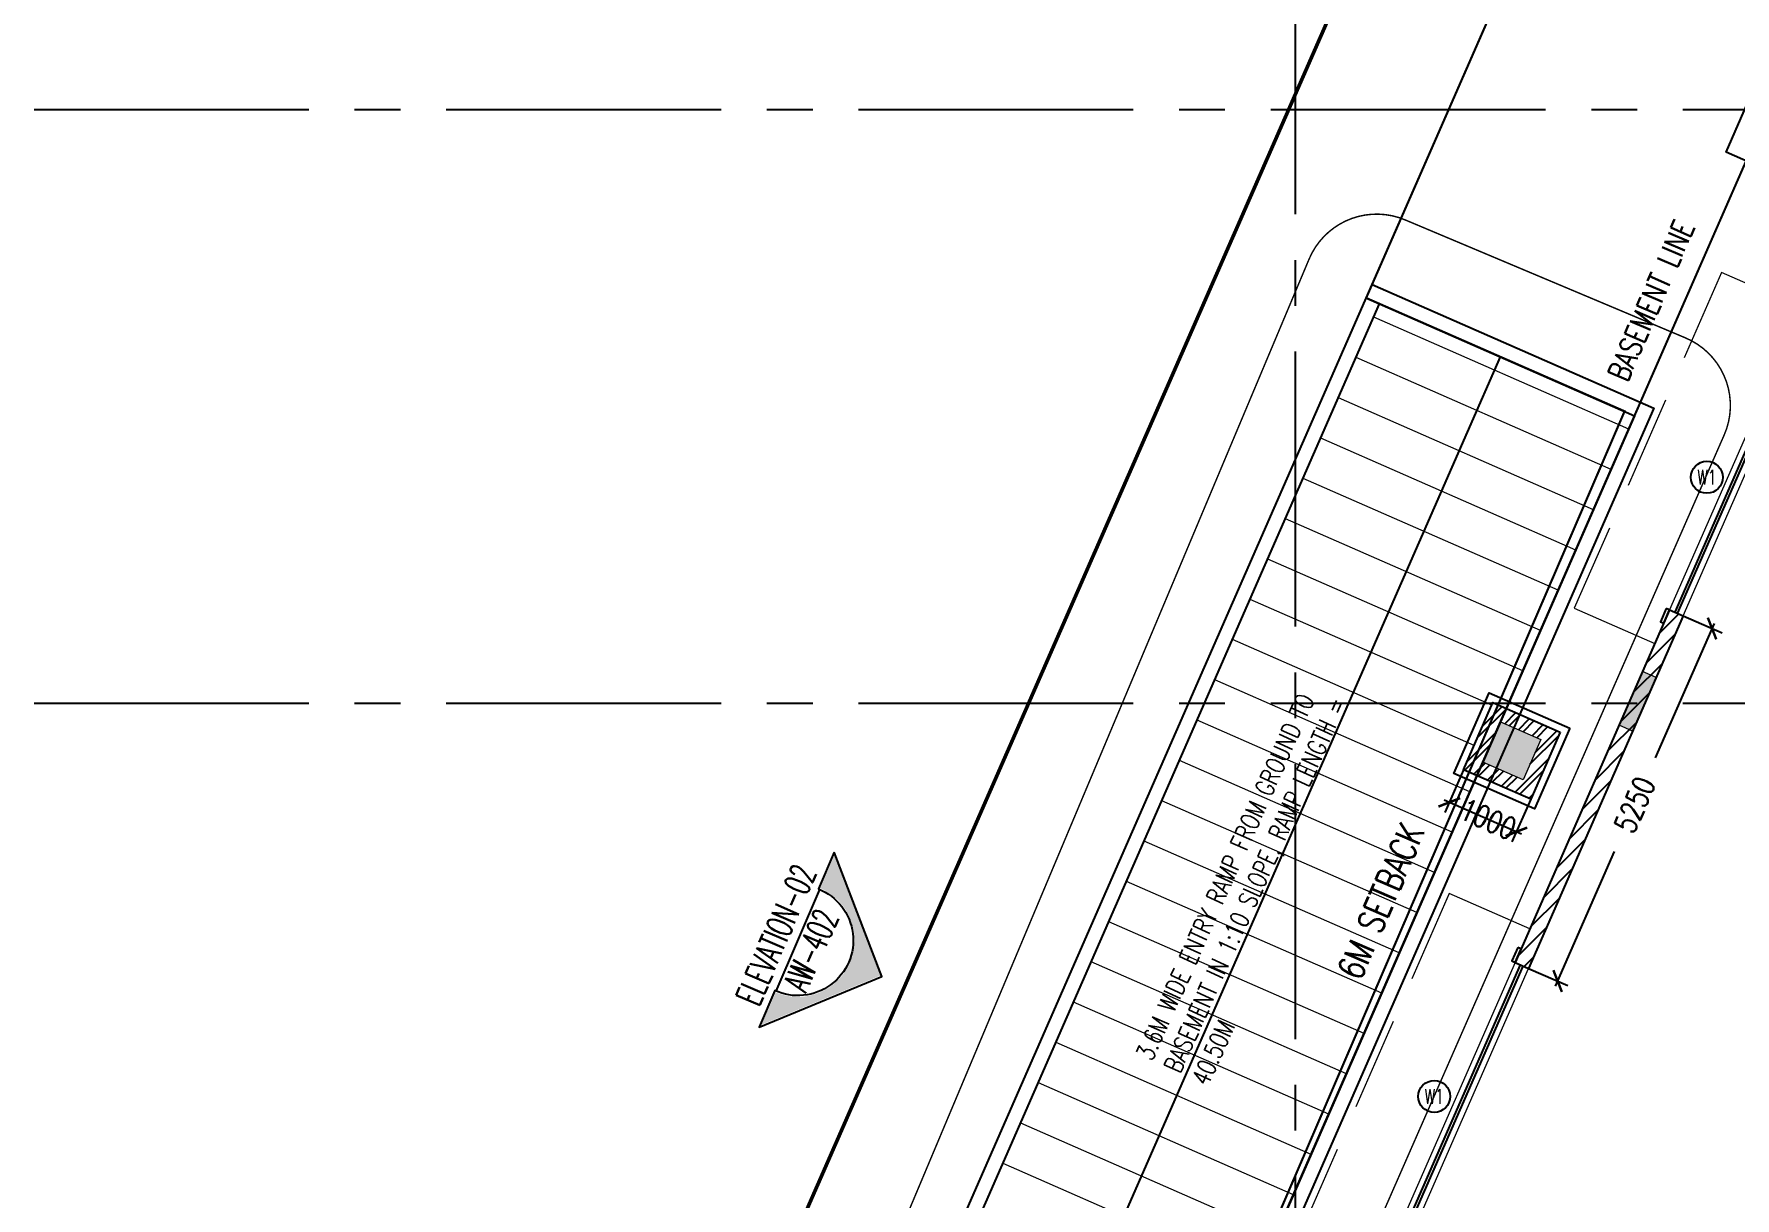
# Model space of a CAD drawing. Header units: millimetres. Extents: x -2076597 to 16308595, y -4402071 to 17875273.
# Drawn here: x -2075263 to -2052053, y -4105379 to -4089504 of the extents above; entities that cross this region are included whole.
import ezdxf
from ezdxf.enums import TextEntityAlignment as Align
from ezdxf.lldxf.tags import DXFTag

# ---------------------------------------------------------------- set-up
doc = ezdxf.new("R2010")
doc.units = ezdxf.units.MM
for name, pattern in [('CENTER', [50.8, 31.75, -6.35, 6.35, -6.35]), ('CENTER2', [1.125, 0.75, -0.125, 0.125, -0.125]), ('DASHDOT', [1, 0.5, -0.25, 0, -0.25]), ('DASHED', [19.05, 12.7, -6.35]), ('DASHED2', [0.375, 0.25, -0.125]), ('Overhead', [3.96875, 2.38125, -1.5875])]:
    doc.linetypes.add(name, pattern=pattern)
for name, color, linetype, lineweight in [('A- GLAZING', 5, 'Continuous', 9), ('A- LIGHT LINE', 8, 'Continuous', 9), ('A-COL HATCH', 252, 'Continuous', 9), ('A-DETL-GENF', 92, 'Continuous', 9), ('S-COLS', 7, 'Continuous', 9), ('S-STRS-MBND', 31, 'Overhead', 9)]:
    doc.layers.add(name, color=color, linetype=linetype, lineweight=lineweight)
for name, color, linetype in [('A- STAIRSCASE', 1, 'Continuous'), ('A-DIMS', 4, 'Continuous'), ('A-HIDDEN', 8, 'DASHED2'), ('A-PARAPET WALL', 4, 'Continuous'), ('a-ref', 5, 'Continuous'), ('A-SCHED', 1, 'Continuous'), ('A-SETBACK', 3, 'Continuous'), ('A-SITE BOUNDARY', 7, 'CENTER'), ('A-SLAB SINING', 252, 'Continuous'), ('A-TXTROOM', 3, 'Continuous'), ('A-WALL', 2, 'Continuous'), ('A-WALL HATCH', 8, 'Continuous'), ('C-ROAD CL', 31, 'Continuous'), ('La-hatch', 8, 'Continuous'), ('S-GRID', 252, 'CENTER2'), ('TABULAR', 7, 'Continuous')]:
    doc.layers.add(name, color=color, linetype=linetype)
doc.styles.add('ROMANS', font='romans.shx', dxfattribs={"width": 0.75})
tags = doc.linetypes.add('DASHEDX2', pattern=[1.5, 1, -0.5]).pattern_tags.tags
tags[6:7] = [DXFTag(74, 4), DXFTag(75, 0), DXFTag(340, '0'), DXFTag(46, 1.0), DXFTag(50, 0.0), DXFTag(44, 0.0), DXFTag(45, 0.0)]
tags[4:5] = [DXFTag(74, 4), DXFTag(75, 0), DXFTag(340, '0'), DXFTag(46, 1.0), DXFTag(50, 0.0), DXFTag(44, 0.0), DXFTag(45, 0.0)]
doc.dimstyles.new('DIMM-100', dxfattribs={"dimscale": 150, "dimtxt": 2, "dimasz": 1.5, "dimexe": 1, "dimexo": 0, "dimgap": 2, "dimtad": 0, "dimtoh": 1, "dimdec": 0, "dimzin": 0, "dimdsep": 46, "dimtxsty": 'ROMANS', "dimblk": 'ARCHTICK', "dimcen": 1.5, "dimdle": 0.5, "dimclrd": 8, "dimclre": 8, "dimclrt": 256, "dimazin": 0, "dimtfac": 1, "dimtdec": 0, "dimtix": 1, "dimtofl": 0, "dimtmove": 2, "dimatfit": 3, "dimldrblk": 'DOT', "dimfxl": 0, "dimtolj": 1, "dimtzin": 0, "dimarcsym": 0})

# ---------------------------------------------------------------- blocks, each defined once
blk = doc.blocks.new('Family - ___-240295-0_ ground floor')
at = {"layer": 'A-SETBACK', "linetype": 'DASHDOT', "lineweight": -2, "ltscale": 2000, "const_width": 25}
blk.add_lwpolyline([(76480, 233663), (47866, 236124), (29166, 193452), (70915, 193452)], close=True, dxfattribs=at)
at = {"layer": 'A-SITE BOUNDARY', "ltscale": 100, "const_width": 50}
blk.add_lwpolyline([(83289, 239099), (44096, 242471), (19986, 187452), (76141, 187452)], close=True, dxfattribs=at)
at = {"layer": 'A-TXTROOM', "insert": (38156, 215717, 0), "char_height": 356, "attachment_point": 3, "rotation": 66.8116, "style": 'ROMANS'}
blk.add_mtext('6M SETBACK', dxfattribs=at)
blk = doc.blocks.new('GROUN FLOOR WINDOWS')
for points in [[(693027, -980908), (692947, -981091), (692993, -981112), (693073, -980928)], [(691341, -984755), (691261, -984938), (691307, -984958), (691387, -984775)]]:
    blk.add_lwpolyline(points, close=True)
at = {"layer": 'A- GLAZING'}
for p, q in [((692993, -981112), (691387, -984775)), ((691570, -984855), (693176, -981192))]:
    blk.add_line(p, q, dxfattribs=at)
at = {"layer": 'A-PARAPET WALL'}
for p, q in [((691461, -984807), (693066, -981144)), ((691497, -984823), (693103, -981160))]:
    blk.add_line(p, q, dxfattribs=at)
at = {"layer": 'A-WALL'}
for p, q in [((692993, -981112), (693176, -981192)), ((691387, -984775), (691570, -984855))]:
    blk.add_line(p, q, dxfattribs=at)
at = {"layer": 'S-STRS-MBND', "linetype": 'DASHED', "ltscale": 100}
blk.add_lwpolyline([(693141, -980772), (693193, -980654), (692094, -980172), (690087, -984752), (691187, -985233), (691387, -984775)], dxfattribs=at)
blk = doc.blocks.new('SOP')
at = {"layer": 'A-SCHED', "color": 8}
blk.add_circle((0, 0), 218, dxfattribs=at)
at = {"layer": 'A-SCHED', "style": 'ROMANS', "width": 0.7}
blk.add_attdef('D2', text='', height=200, dxfattribs=at).set_placement((0, 0), align=Align.MIDDLE_CENTER)
blk = doc.blocks.new('COLUMN 1')
at = {"layer": 'A-COL HATCH'}
h = blk.add_hatch(color=256, dxfattribs=at)
h.paths.add_polyline_path([(683204, -1002521.7), (683020.8, -1002441.4), (682831.1, -1002874.1), (683049.5, -1002874.1)])
h.paths.add_polyline_path([(683049.5, -1002874.1), (682831.1, -1002874.1), (682699.7, -1003174.1), (682882.9, -1003254.4)])
blk.add_hatch(color=256, dxfattribs=at).paths.add_polyline_path([(681390.6, -1003919), (680841.1, -1003678.2), (681081.9, -1003128.6), (681631.5, -1003369.4)])
at = {"layer": 'S-COLS'}
for p, q in [((683020.8, -1002441.4), (682699.7, -1003174.1)), ((682882.9, -1003254.4), (683204, -1002521.7)), ((683204, -1002521.7), (683020.8, -1002441.4)), ((682882.9, -1003254.4), (682699.7, -1003174.1))]:
    blk.add_line(p, q, dxfattribs=at)
blk.add_lwpolyline([(681390.6, -1003919), (680841.1, -1003678.2), (681081.9, -1003128.6), (681631.5, -1003369.4)], close=True, dxfattribs=at)
at = {"layer": 'S-GRID', "ltscale": 5000}
for p, q in [((678285.9, -1035578.8), (678285.9, -974745.4)), ((661071.4, -994774.1), (726350.7, -994774.1)), ((661071.4, -1002874.1), (726350.7, -1002874.1))]:
    blk.add_line(p, q, dxfattribs=at)
blk = doc.blocks.new('_ArchTick')
at = {"color": 0, "linetype": 'ByBlock', "const_width": 0.15}
blk.add_lwpolyline([(-0.5, -0.5), (0.5, 0.5)], dxfattribs=at)
blk = doc.blocks.new('*D523')
at = {"layer": 'A-DIMS', "color": 8, "lineweight": -2, "transparency": 16777216}
for p, q in [((-2052336, -4097543), (-2053140, -4099378)), ((-2052762, -4097438), (-2052229, -4097672)), ((-2054503, -4102489), (-2053699, -4100654)), ((-2054869, -4102247), (-2054336, -4102481))]:
    blk.add_line(p, q, dxfattribs=at)
at = {"layer": 'Defpoints', "color": 0, "transparency": 16777216}
for p in [(-2052762, -4097438), (-2054869, -4102247), (-2054473, -4102420)]:
    blk.add_point(p, dxfattribs=at)
at = {"layer": 'A-DIMS', "color": 8, "lineweight": -2, "transparency": 16777216, "xscale": 225, "yscale": 225, "zscale": 225}
for p, rotation in [((-2052366, -4097612), 66.33601294596482), ((-2054473, -4102420), 246.3360129459649)]:
    blk.add_blockref('_ArchTick', p, dxfattribs=dict(at, rotation=rotation))
at = {"layer": 'A-DIMS', "transparency": 16777216, "insert": (-2053420, -4100016), "char_height": 300, "attachment_point": 5, "rotation": 66.336, "style": 'ROMANS'}
blk.add_mtext('\\A1;5250', dxfattribs=at)
blk = doc.blocks.new('_Dot')
at = {"color": 0, "linetype": 'ByBlock', "lineweight": -2}
blk.add_line((-0.5, 0), (-1, 0), dxfattribs=at)
at = {"color": 0, "linetype": 'ByBlock', "const_width": 0.5}
blk.add_lwpolyline([(-0.25, 0, 1), (0.25, 0, 1)], format="xyb", close=True, dxfattribs=at)
blk = doc.blocks.new('*D457')
at = {"layer": 'A-DIMS', "color": 8, "lineweight": -2, "transparency": 16777216}
for p, q in [((-2055756, -4099538), (-2056012, -4100121)), ((-2054967, -4100415), (-2056020, -4099953)), ((-2054840, -4099939), (-2055096, -4100522))]:
    blk.add_line(p, q, dxfattribs=at)
at = {"layer": 'Defpoints', "color": 0, "transparency": 16777216}
for p in [(-2055756, -4099538), (-2054840, -4099939), (-2055951, -4099983)]:
    blk.add_point(p, dxfattribs=at)
at = {"layer": 'A-DIMS', "color": 8, "lineweight": -2, "transparency": 16777216, "xscale": 225, "yscale": 225, "zscale": 225}
for p, rotation in [((-2055951, -4099983), 156.3360129330173), ((-2055036, -4100385), 336.3360129330173)]:
    blk.add_blockref('_ArchTick', p, dxfattribs=dict(at, rotation=rotation))
at = {"layer": 'A-DIMS', "transparency": 16777216, "insert": (-2055420, -4100212), "char_height": 300, "attachment_point": 5, "rotation": 336.336, "style": 'ROMANS'}
blk.add_mtext('\\A1;1000', dxfattribs=at)

msp = doc.modelspace()

# ---------------------------------------------------------------- hatches: boundary and pattern name
at = {"layer": 'a-ref'}
msp.add_hatch(color=66, dxfattribs=at).paths.add_polyline_path([(-2063716.5, -4102347.2), (-2065334.4, -4103015.5), (-2065144.4, -4102574, 1), (-2064533.4, -4101154.3), (-2064343.4, -4100712.8)])
at = {"layer": 'A-SLAB SINING'}
h = msp.add_hatch(dxfattribs=at)
h.set_pattern_fill('ANSI32', color=256, scale=20)
h.set_pattern_definition([(45, (1802100.65, 14255482.13), (-134.7038418, 134.7038418), []), (45, (1802190.46, 14255482.13), (-134.7038418, 134.7038418), [])])
h.paths.add_polyline_path([(-2054943.4, -4099675.9), (-2054702.6, -4099126.4), (-2055252.1, -4098885.6), (-2055492.9, -4099435.1)], flags=16)
h.paths.add_polyline_path([(-2054439.1, -4099023.5), (-2054840.5, -4099939.4), (-2055756.4, -4099538), (-2055355, -4098622.1)])
at = {"layer": 'A-WALL HATCH'}
h = msp.add_hatch(dxfattribs=at)
h.set_pattern_fill('ANSI31', color=256, scale=50)
h.set_pattern_definition([(45, (-2740619.58, -3104110.72), (-112.253202, 112.253202), [])])
h.paths.add_polyline_path([(-2046483.1, -4107031.1), (-2046683.1, -4107031.1), (-2046683.1, -4107931.1), (-2044447.9, -4107931.1), (-2044447.9, -4107831.1), (-2046483.1, -4107831.1)])
h.paths.add_polyline_path([(-2050547.9, -4106831.1), (-2056877.9, -4106831.1), (-2056834.1, -4106731.1), (-2057052.5, -4106731.1), (-2057333.1, -4107371.5), (-2057333.1, -4109903.5), (-2057133.1, -4109903.5), (-2057133.1, -4107413.4), (-2056965.6, -4107031.1), (-2050547.9, -4107031.1)])
h.paths.add_polyline_path([(-2056474.5, -4105910.6), (-2056657.7, -4105830.3), (-2056738, -4106013.5), (-2057052.5, -4106731.1), (-2056834.1, -4106731.1)])
h.paths.add_polyline_path([(-2044247.9, -4102981.1), (-2047347.9, -4102981.1), (-2047347.9, -4103181.1), (-2044447.9, -4103181.1), (-2044447.9, -4106731.1), (-2044247.9, -4106731.1)])
h.paths.add_polyline_path([(-2050347.9, -4102980.8), (-2050547.9, -4102980.8), (-2050547.9, -4105231.1), (-2050347.9, -4105231.1)])
h.paths.add_polyline_path([(-2052761.9, -4097438.4), (-2052945, -4097358.1), (-2054972, -4101983.5), (-2055052.2, -4102166.7), (-2054869.1, -4102247)])
h.paths.add_polyline_path([(-2044247.9, -4107831.1), (-2044447.9, -4107831.1), (-2044447.9, -4109431.1), (-2044247.9, -4109431.1)])
h.paths.add_polyline_path([(-2049947.9, -4107031.1), (-2044247.9, -4107031.1), (-2044247.9, -4106731.1), (-2044447.9, -4106731.1), (-2044447.9, -4106831.1), (-2049947.9, -4106831.1)])
h.paths.add_polyline_path([(-2046483.1, -4106831.1), (-2046483.1, -4106231.1), (-2046583.1, -4106231.1), (-2046583.1, -4106831.1)])
h.paths.add_polyline_path([(-2045883.1, -4106231.1), (-2045883.1, -4106331.1), (-2045483.1, -4106331.1), (-2045483.1, -4106831.1), (-2045283.1, -4106831.1), (-2045283.1, -4106231.1)])

# ---------------------------------------------------------------- linework, layer by layer
at = {"layer": 'A- LIGHT LINE'}
for p, q in [((-2053502.3, -4094892.7), (-2056982.8, -4093367.5)), ((-2053743.2, -4095442.2), (-2057223.6, -4093917)), ((-2053984, -4095991.8), (-2057464.5, -4094466.6)), ((-2054224.8, -4096541.3), (-2057705.3, -4095016.1)), ((-2054465.6, -4097090.9), (-2057946.1, -4095565.7)), ((-2054706.5, -4097640.4), (-2058186.9, -4096115.2)), ((-2054947.3, -4098190), (-2058427.8, -4096664.8)), ((-2055371.3, -4098659.3), (-2058668.6, -4097214.3)), ((-2055612.1, -4099208.8), (-2058909.4, -4097763.9)), ((-2055669.8, -4099838.6), (-2059150.2, -4098313.4)), ((-2055910.6, -4100388.2), (-2059391.1, -4098863)), ((-2056151.4, -4100937.7), (-2059631.9, -4099412.5)), ((-2056392.2, -4101487.3), (-2059872.7, -4099962.1)), ((-2056633, -4102036.8), (-2060113.5, -4100511.6)), ((-2056873.9, -4102586.4), (-2060354.3, -4101061.2)), ((-2057114.7, -4103135.9), (-2060595.2, -4101610.7)), ((-2057355.5, -4103685.5), (-2060836, -4102160.3)), ((-2057596.3, -4104235), (-2061076.8, -4102709.8)), ((-2057837.2, -4104784.6), (-2061317.6, -4103259.4)), ((-2058078, -4105334.1), (-2061558.5, -4103808.9)), ((-2058318.8, -4105883.7), (-2061799.3, -4104358.5)), ((-2058559.6, -4106433.2), (-2062040.1, -4104908))]:
    msp.add_line(p, q, dxfattribs=at)
at = {"layer": 'A- STAIRSCASE', "linetype": 'DASHEDX2', "ltscale": 500}
for points in [[(-2050594.7, -4090499.8), (-2051076.3, -4091598.9), (-2052175.4, -4091117.3), (-2051693.8, -4090018.2)], [(-2054307.4, -4098972), (-2054789, -4100071.1), (-2055888.1, -4099589.5), (-2055406.5, -4098490.4)]]:
    msp.add_lwpolyline(points, close=True, dxfattribs=at)
at = {"layer": 'A-HIDDEN', "color": 1, "linetype": 'DASHED2', "ltscale": 5000, "const_width": 30}
msp.add_lwpolyline([(-2014886.8, -4086921.6), (-2016078.4, -4095531.1), (-2019914.6, -4095531.1), (-2019956.1, -4095831.1), (-2021447.9, -4095831.1), (-2021447.9, -4104431.1), (-2021146.4, -4104431.1), (-2023423.1, -4120881.1), (-2025647.9, -4120881.1), (-2025647.9, -4121131.1), (-2026047.9, -4121131.1), (-2026047.9, -4122491.1), (-2033947.9, -4122491.1), (-2033947.9, -4121131.1), (-2063548.1, -4121131.1), (-2063548.1, -4118445.1, -0.1036221), (-2063295.8, -4117241), (-2053559.5, -4094649.3), (-2057085.7, -4093104), (-2052386.7, -4082381.1)], format="xyb", dxfattribs=at)
at = {"layer": 'A-PARAPET WALL'}
for points in [[(-2067548.1, -4120925.1), (-2067548.1, -4118445.1, -0.1036219), (-2066959.5, -4115635.5), (-2057004.5, -4092921.3), (-2053158.6, -4094606.6), (-2063112.6, -4117321.3, 0.1036221), (-2063348.1, -4118445.1), (-2063348.1, -4120991.2)], [(-2067348.1, -4120925.1), (-2067348.1, -4118445.1, -0.1036219), (-2066776.3, -4115715.8), (-2056901.6, -4093184.7), (-2053422.1, -4094709.5), (-2063295.8, -4117241, 0.1036221), (-2063548.1, -4118445.1), (-2063548.1, -4120925.1)]]:
    msp.add_lwpolyline(points, format="xyb", dxfattribs=at)
at = {"layer": 'a-ref', "linetype": 'DASHDOT', "ltscale": 1000, "const_width": 20}
msp.add_lwpolyline([(-2052200.2, -4094971.9), (-2062214.9, -4117794.3, 0.1037472), (-2062299.2, -4118196.1), (-2062299.2, -4120798.4, -0.4142136), (-2063299.2, -4121798.4), (-2066932.7, -4121798.4, -0.4142136), (-2067932.7, -4120798.4), (-2067932.7, -4116704.7, -0.0998964), (-2067854.4, -4116316.9), (-2057864, -4092572.4, -0.4142136), (-2056554.4, -4092038.4), (-2052728.1, -4093648.3, -0.4186858)], format="xyb", close=True, dxfattribs=at)
at = {"layer": 'a-ref', "color": 3, "linetype": 'Continuous', "ltscale": 1000}
msp.add_lwpolyline([(-2064342.5, -4100664.4), (-2064557.5, -4101164, -1.0244516), (-2065153.9, -4102549.8), (-2065368.9, -4103049.5), (-2063693.2, -4102357.2)], format="xyb", close=True, dxfattribs=at)
at = {"layer": 'A-WALL'}
for p, q in [((-2052945, -4097358.1), (-2055052.2, -4102166.7)), ((-2052761.9, -4097438.4), (-2054869.1, -4102247))]:
    msp.add_line(p, q, dxfattribs=at)
msp.add_lwpolyline([(-2054439.1, -4099023.5), (-2054840.5, -4099939.4), (-2055756.4, -4099538), (-2055355, -4098622.1)], close=True, dxfattribs=at)
at = {"layer": 'C-ROAD CL', "linetype": 'Continuous', "ltscale": 500}
msp.add_lwpolyline([(-2065548.1, -4120925.1), (-2065548.1, -4118445.1, -0.1036219), (-2065127.7, -4116438.3), (-2055253.9, -4093906.8)], format="xyb", dxfattribs=at)
at = {"layer": 'La-hatch', "ltscale": 0.1}
msp.add_line((-2065137, -4102556.9), (-2064540.6, -4101171.1), dxfattribs=at)
at = {"layer": 'TABULAR'}
msp.add_lwpolyline([(-2059062.6, -4107581), (-2047668.9, -4081581.1)], dxfattribs=at)

# ---------------------------------------------------------------- block references
at = {"layer": 'A- STAIRSCASE', "linetype": 'DASHEDX2', "ltscale": 500}
msp.add_blockref('COLUMN 1', (-2736334, -3095757), dxfattribs=at)
at = {"layer": 'A- STAIRSCASE'}
for p in [(-2744332.3, -3112582.9), (-2748045, -3121055.1)]:
    msp.add_blockref('GROUN FLOOR WINDOWS', p, dxfattribs=at)
at = {"layer": 'A-DETL-GENF', "color": 8}
msp.add_blockref('Family - ___-240295-0_ ground floor', (-2094762.5, -4315943.5), dxfattribs=at)
at = {"layer": 'A-SCHED'}
for p in [(-2052437.6, -4095549.7), (-2056156.6, -4103993.7)]:
    msp.add_blockref('SOP', p, dxfattribs=at).add_auto_attribs({'D2': 'W1'})

# ---------------------------------------------------------------- texts
at = {"layer": 'A-TXTROOM', "style": 'ROMANS', "width": 0.6}
for s, height, p in [('ELEVATION-02', 347.319, (-2065375.2, -4102782.7)), ('AW-402', 347.32, (-2064728.2, -4102595.5))]:
    msp.add_text(s, height=height, rotation=66.70925, dxfattribs=at).set_placement(p)
at = {"layer": 'A-TXTROOM', "attachment_point": 1, "style": 'ROMANS'}
for s, insert, char_height, width, rotation in [('BASEMENT LINE', (-2053798.8, -4094144.6), 300.339, 7489.599, 66.50427), ('3.6M WIDE ENTRY RAMP FROM GROUND TO BASEMENT IN 1:10 SLOPE, RAMP LENGTH = 40.50M', (-2060235.1, -4103420.5), 250.282, 6241.333, 65.77722)]:
    msp.add_mtext(s, dxfattribs=dict(at, insert=insert, char_height=char_height, width=width, rotation=rotation))

# ---------------------------------------------------------------- dimensions: what is measured, and where the dimension line sits
at = {"layer": 'A-DIMS'}
dim = msp.add_aligned_dim(p1=(-2052761.9, -4097438.4), p2=(-2054869.1, -4102247), distance=432.1, dimstyle='DIMM-100', dxfattribs=at)
dim.commit()
dim.dimension.update_dxf_attribs({"geometry": '*D523', "text_midpoint": (-2053419.7, -4100016.1)})
dim = msp.add_linear_dim(base=(-2055951.4, -4099983.1), p1=(-2054840.5, -4099939.4), p2=(-2055756.4, -4099538), angle=156.33601, dimstyle='DIMM-100', dxfattribs=at)
dim.commit()
dim.dimension.update_dxf_attribs({"geometry": '*D457', "text_midpoint": (-2055420.5, -4100212.1), "dimtype": 129})

doc.saveas('drawing.dxf')
